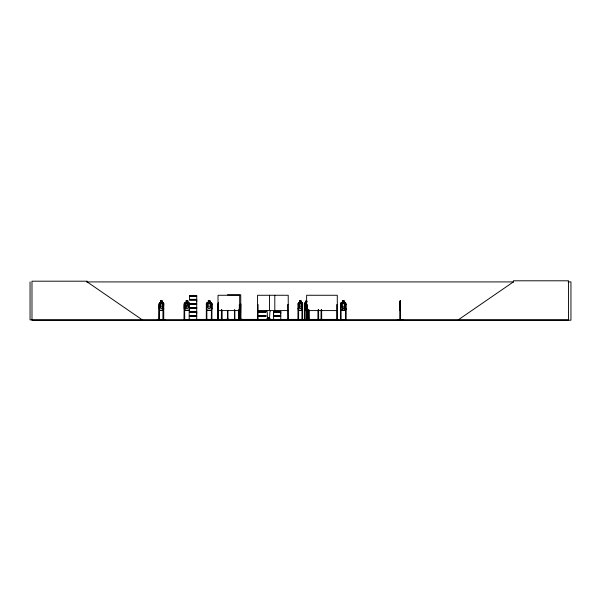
<?xml version="1.0" encoding="UTF-8"?>
<svg xmlns="http://www.w3.org/2000/svg" width="601" height="601" viewBox="0 0 601 601"><rect width="100%" height="100%" fill="white"/><g stroke="black" fill="none" stroke-linecap="round" stroke-linejoin="round"><path stroke-width="0.9" d="M196.722 313.872L196.722 312.107L189.563 312.107M196.722 301.822L196.722 300.064L189.563 300.064M273.598 315.63L273.598 312.107L280.765 312.107L280.757 315.63L273.598 315.63L273.605 313.872M280.757 313.872L280.757 312.107M400.033 308.471L400.033 310.349L399.981 306.961L399.973 310.349L400.071 300.868L400.018 303.445L399.973 302.754M400.266 310.349C400.198 301.124 400.356 313.97 400.213 308.478M400.334 302.754L400.236 319.882M400.258 302.814L400.228 303.445L400.319 300.868M268.324 318.147L268.767 318.147L268.422 317.884M273.583 319.875L280.772 319.732L280.757 316.336L273.598 316.336L273.598 319.732M226.051 319.326L228.883 319.364M323.947 319.837L315.825 319.845L323.916 319.882M302.04 310.289L302.619 308.478L302.078 310.349L298.592 310.349L298.134 308.478L298.629 310.349M163.239 310.349L163.795 303.415L163.224 302.754M163.795 308.478L163.277 310.349L159.656 310.349M215.736 319.845L223.94 319.597L215.774 319.574M215.812 319.875L223.955 319.837M268.497 318.26L268.752 318.199M296.361 319.597L310.762 319.597L300.973 319.845M160.737 319.882L157.297 319.845L165.418 319.597L162.015 319.882M232.715 319.837L236.088 319.837M236.095 319.597L232.722 319.597L241.85 319.597M189.54 309.072L189.165 310.349L184.74 310.349L184.154 308.478L184.154 303.422L184.755 302.754L186.04 302.754M208.284 300.928L210.042 300.928L210.042 302.814L210.989 303.445L210.989 306.961L210.042 308.471L208.284 308.471L207.345 306.961L207.345 303.445L208.284 302.814L208.224 300.868L210.11 300.868L210.11 302.754L211.327 302.754L211.988 303.415L211.988 308.478L211.297 310.289L206.969 310.289M211.988 308.478L211.342 310.349L206.917 310.349L206.338 308.478M346.093 308.471L345.462 310.289L341.128 310.289L340.564 308.471L340.564 303.452L341.128 302.814L345.462 302.814M346.153 308.478L345.507 310.349L341.083 310.349L340.497 308.478M184.004 319.597L184.124 304.572L184.642 304.572L184.702 319.882M257.498 319.807L257.574 295.264L288.21 295.264L288.3 319.567M306.548 319.837L306.578 319.326M184.62 309.943L188.211 302.754M218.441 302.754L217.975 303.422L218.456 302.814M298.171 319.882L298.171 303.422L298.644 302.754L299.659 302.754M298.171 303.422L298.667 302.814L302.078 302.814M304.497 303.452L304.549 319.882L304.452 303.422L304.925 302.754L305.932 302.754M304.452 303.422L304.947 302.814L305.984 302.814L305.984 300.928M159.513 319.882L159.581 304.572L159.04 304.572L159.04 319.882L159.19 303.422L159.708 302.754M159.693 310.349L159.19 308.478L159.22 303.422L159.731 302.814L163.239 302.814M206.398 303.452L206.969 302.814L211.297 302.814L211.928 303.445L211.928 319.882L211.988 319.326M269.834 319.875L269.992 318.635L269.751 319.431M270.202 319.867L266.731 319.86L267.866 319.882M458.217 319.882L513.389 281.914L513.389 280.795L568.554 280.795L568.554 319.882L30.05 319.882L30.05 281.914M342.45 302.814L341.503 303.445L341.503 306.961L342.45 308.471L344.208 308.471L345.147 306.961L345.147 303.445L344.208 302.814M302.603 319.845L302.619 303.415L302.063 302.754L301.101 302.754M269.113 319.875L270.007 319.882M206.166 319.845L206.241 319.326M86.454 281.914L513.675 281.914M568.133 281.914L570.95 281.914L570.95 320.205L31.988 320.205L31.988 281.193L87.16 281.193L87.16 281.914L142.324 319.882M227.471 294.783L240.738 294.783L240.836 319.409L240.483 318.846M189.555 295.82L196.737 295.82M189.57 296.173L196.722 296.173M189.51 299.599L196.775 299.599M189.51 299.816L196.775 299.816M305.894 300.868L305.947 302.814L305.203 303.445L305.203 306.961L305.947 308.471M160.76 300.928L162.225 300.928L162.187 302.814L162.984 303.445L162.984 306.961L162.225 308.471L160.798 308.471L160.039 306.961L160.039 303.445L160.798 302.814L160.745 300.868M186.1 300.928L187.865 300.928L187.865 302.814L188.804 303.445L188.804 306.961L187.865 308.471L186.107 308.471L185.161 306.961L185.161 303.445L186.107 302.814L186.04 300.868L187.925 300.868L187.925 302.754L189.15 302.754M299.666 300.928L301.086 300.928L301.048 302.814L301.792 303.445L301.792 306.961L301.048 308.471L299.666 308.471L298.922 306.961L298.922 303.445L299.666 302.814L299.659 300.868L301.139 300.868L301.086 302.814M344.208 300.928L342.442 300.928L342.45 310.349M307.081 301.244L306.194 301.244L306.194 301.875L307.081 301.875M159.671 302.754L160.745 302.754M163.262 302.754L162.232 302.754L162.232 300.868L160.707 300.868L160.707 302.754M208.224 302.754L206.939 302.754L206.338 303.422L206.301 319.882M342.45 302.754L341.098 302.754L340.497 303.422L340.482 319.882M344.208 302.754L345.485 302.754L346.153 303.415L346.086 319.882M184.785 302.814L189.12 302.814L189.743 303.445M302.04 302.814L302.619 303.415M399.965 303.422L400.078 302.754L400.026 303.445M342.45 303.445L344.208 303.445M189.563 303.58L196.73 303.58L196.73 300.064M189.51 303.828L196.775 303.828M189.51 304.046L196.775 304.046M240.836 304.091L240.483 319.409M189.563 304.294L196.73 304.294L196.73 307.682L189.555 307.689M163.712 304.572L163.171 304.572L163.126 319.882M189.743 304.572L189.225 304.572L189.165 319.882M206.301 304.572L206.819 304.572L206.879 319.882M211.928 304.572L211.409 304.572L211.349 319.882M257.574 304.572L258.099 304.572L258.032 319.882M288.21 304.572L287.691 304.572L287.796 319.882M298.149 304.572L298.674 304.572L298.599 319.882M302.694 304.572L302.16 304.572L302.115 319.882M304.422 304.572L304.955 304.572L304.88 319.882M306.623 304.572L307.156 304.572L307.186 319.882M337.274 304.572L336.755 304.572L336.695 319.882M340.519 304.572L341.037 304.572L341.098 319.882M346.146 304.572L345.628 304.572L345.567 319.882M400.026 304.572L400.536 304.572L400.529 319.882L400.476 304.572M342.45 306.961L344.208 306.961M189.57 307.592L196.722 307.592M189.555 307.87L196.737 307.87M189.555 307.997L196.737 307.99L196.722 311.401L189.563 311.401M189.57 308.215L196.722 308.215M304.414 308.478L304.91 310.349L306.653 310.349M159.693 310.289L163.239 310.289M184.785 310.289L189.12 310.289M298.629 310.289L302.078 310.289M306.653 310.289L304.902 310.289L304.497 308.471M218.028 310.582L239.694 310.582M257.574 310.582L288.21 310.582M306.638 310.582L337.274 310.582M258.806 311.401L265.973 311.401M273.598 311.401L280.765 311.401M189.51 311.649L196.775 311.649M258.753 311.649L266.018 311.649M273.545 311.649L280.817 311.649M189.51 311.866L196.775 311.866M258.753 311.866L266.018 311.866M273.545 311.866L280.817 311.866M258.806 312.107L265.973 312.107M189.563 315.63L196.73 315.63L196.73 312.107M258.806 315.63L265.973 315.63M189.51 315.871L196.775 315.871M258.753 315.871L266.018 315.871M273.545 315.871L280.817 315.871M189.51 316.088L196.775 316.088M258.753 316.088L266.018 316.088M273.545 316.088L280.817 316.088M189.563 316.336L196.73 316.336L196.73 319.732L189.555 319.732M258.806 316.336L265.973 316.336M268.993 317.756L268.114 317.756L268.121 319.431M267.099 318.635L267.34 319.431M227.824 318.846L227.441 319.409L227.569 310.544M239.401 319.116L242.256 319.326M158.987 319.326L159.626 319.326L159.626 319.882M163.119 319.326L163.757 319.326L163.757 319.882M184.064 319.326L184.702 319.326M189.165 319.326L189.691 319.326M340.459 319.326L341.098 319.326M345.567 319.326L346.304 319.845M400.589 319.326L399.973 319.326L399.973 319.882M184.702 319.484L189.165 319.484M206.879 319.484L211.349 319.484M337.386 319.574L337.274 295.264L306.638 295.264L306.623 319.882M341.098 319.484L345.567 319.484M403.309 319.567L397.314 319.597M157.334 319.597L160.707 319.597M189.57 319.634L196.722 319.634M258.813 319.634L265.965 319.634M273.605 319.634L280.757 319.634M310.762 319.597L300.906 319.882M315.848 319.597L323.939 319.597M162.075 319.845L165.433 319.837M265.973 319.74L258.783 319.875M267.107 319.867L266.972 319.431M196.242 319.845L196.159 319.326M189.841 319.837L189.803 319.326L189.683 319.882M307.224 319.837L307.216 319.326M400.281 308.471L400.289 310.349M400.258 300.868L400.319 302.814M400.274 303.415L400.334 319.882M400.086 303.415L400.078 319.882M345.688 319.326L345.688 319.882M344.208 310.349L344.268 300.868L342.382 300.868L342.382 302.754M340.977 319.326L340.977 319.882M340.579 319.326L340.579 319.882M337.905 319.882L337.905 319.409L192.523 319.409L192.523 319.882M337.214 319.326L337.214 319.882M336.815 319.326L336.785 319.882M321.663 309.973L321.678 319.882M321.505 309.973L321.505 319.882M321.445 319.326L321.422 319.882M321.355 309.973L321.317 319.882M321.189 309.973L321.159 319.882M318.613 319.326L318.635 319.882L318.598 309.973M318.44 309.973L318.477 319.882M318.29 309.973L318.252 319.882M318.124 309.973L318.139 319.882M318.094 319.326L318.094 319.882M308.974 309.973L308.974 319.882L308.846 309.973M308.764 319.326L308.786 319.882M308.651 319.326L308.629 319.882M308.561 309.973L308.516 319.882M308.441 309.973L308.396 319.882M306.886 319.326L306.946 319.882M306.826 304.572L306.826 319.882M305.947 303.445L305.947 306.961M305 319.326L305 319.882M304.835 304.572L304.835 319.882M304.632 319.326L304.609 319.882M302.739 319.326L302.739 319.882M302.581 303.415L302.491 319.882L302.371 319.326M302.288 304.572L302.243 319.882M299.704 300.928L299.704 302.814M298.727 319.326L298.727 319.882M298.554 304.572L298.472 319.882M298.336 319.326L298.351 319.882M298.224 303.452L298.224 319.882M288.149 319.326L288.149 319.882M287.631 319.326L287.631 319.882M274.8 295.264L274.8 310.582M269.533 295.264L269.533 310.582M268.993 317.756L268.993 319.431M267.122 318.635L267.024 319.634M258.152 319.326L258.152 319.882M258.002 319.409L258.002 319.882M257.634 319.326L257.634 319.882M240.61 304.091L240.648 319.409M239.874 319.326L239.874 319.882L239.829 304.572L239.326 304.572L239.281 319.882M239.626 319.882L239.694 295.264L218.028 295.264L217.953 319.882M239.529 319.326L239.551 319.882M239.461 304.572L239.423 319.882M239.145 319.326L239.145 319.882M239.1 309.973L239.033 319.882M238.897 319.326L238.913 319.882L238.762 319.326M238.68 309.973L238.635 319.882M238.559 309.973L238.514 319.882M235.014 319.326L235.014 319.882M234.848 309.973L234.901 319.882M234.766 319.326L234.788 319.882M234.615 319.326L234.63 319.882M234.548 309.973L234.548 319.882M234.435 309.973L234.443 319.882M227.794 310.544L227.824 319.409M227.696 310.544L227.696 319.409M221.904 309.973L221.912 319.882M221.761 309.973L221.799 319.882M221.694 319.326L221.604 319.882M221.536 309.973L221.491 319.882M221.393 309.973L221.356 319.882M219.508 319.409L219.508 319.882M218.584 319.326L218.689 319.882M218.516 319.882L218.539 304.572L217.81 304.572L217.81 319.882M218.403 304.572L218.358 319.882M218.313 304.572L218.216 319.882M218.171 304.572L218.088 319.882M217.825 319.326L217.908 319.882M211.469 319.326L211.469 319.882M206.767 319.326L206.767 319.882M196.039 319.326L196.039 319.882M195.58 319.326L195.641 319.882M195.52 319.882L195.52 319.484L191.058 319.484L191.058 319.882M193.342 319.409L193.342 319.882M192.936 319.409L192.936 319.882M190.938 319.326L190.998 319.882M190.54 319.326L190.54 319.882M190.419 319.326L190.419 319.882M189.285 319.326L189.285 319.882M184.582 319.326L184.582 319.882M184.184 319.326L184.184 319.882M163.712 303.445L163.675 319.882M163.592 304.572L163.592 319.882M163.374 319.326L163.359 319.882M163.292 304.572L163.239 319.882M159.46 304.572L159.393 319.882M159.227 319.326L159.242 319.882M270.458 310.409A1.916 1.916 0 0 1 269.902 311.769L269.503 319.146L267.588 319.146L267.19 311.769A1.916 1.916 0 0 1 266.634 310.409M196.737 295.947L189.555 295.955L189.57 299.358L196.73 299.358L196.73 295.962M161.969 301.244L161.053 301.244L161.053 301.875L161.969 301.875L161.969 301.244M187.55 301.244L186.415 301.244L186.415 301.875L187.55 301.875L187.55 301.244M209.726 301.244L208.6 301.244L208.6 301.875L209.726 301.875L209.726 301.244M300.8 301.244L299.914 301.244L299.914 301.875L300.8 301.875L300.8 301.244M343.892 301.244L342.758 301.244L342.758 301.875L343.892 301.875L343.892 301.244M162.225 303.445L160.798 303.445L160.798 306.961L162.225 306.961L162.225 303.445M187.865 303.445L186.107 303.445L186.107 306.961L187.865 306.961L187.865 303.445M210.042 303.445L208.284 303.445L208.284 306.961L210.042 306.961L210.042 303.445M301.048 303.445L299.666 303.445L299.666 306.961L301.048 306.961L301.048 303.445M218.02 308.478L218.381 310.349L218.02 308.471"/></g></svg>
